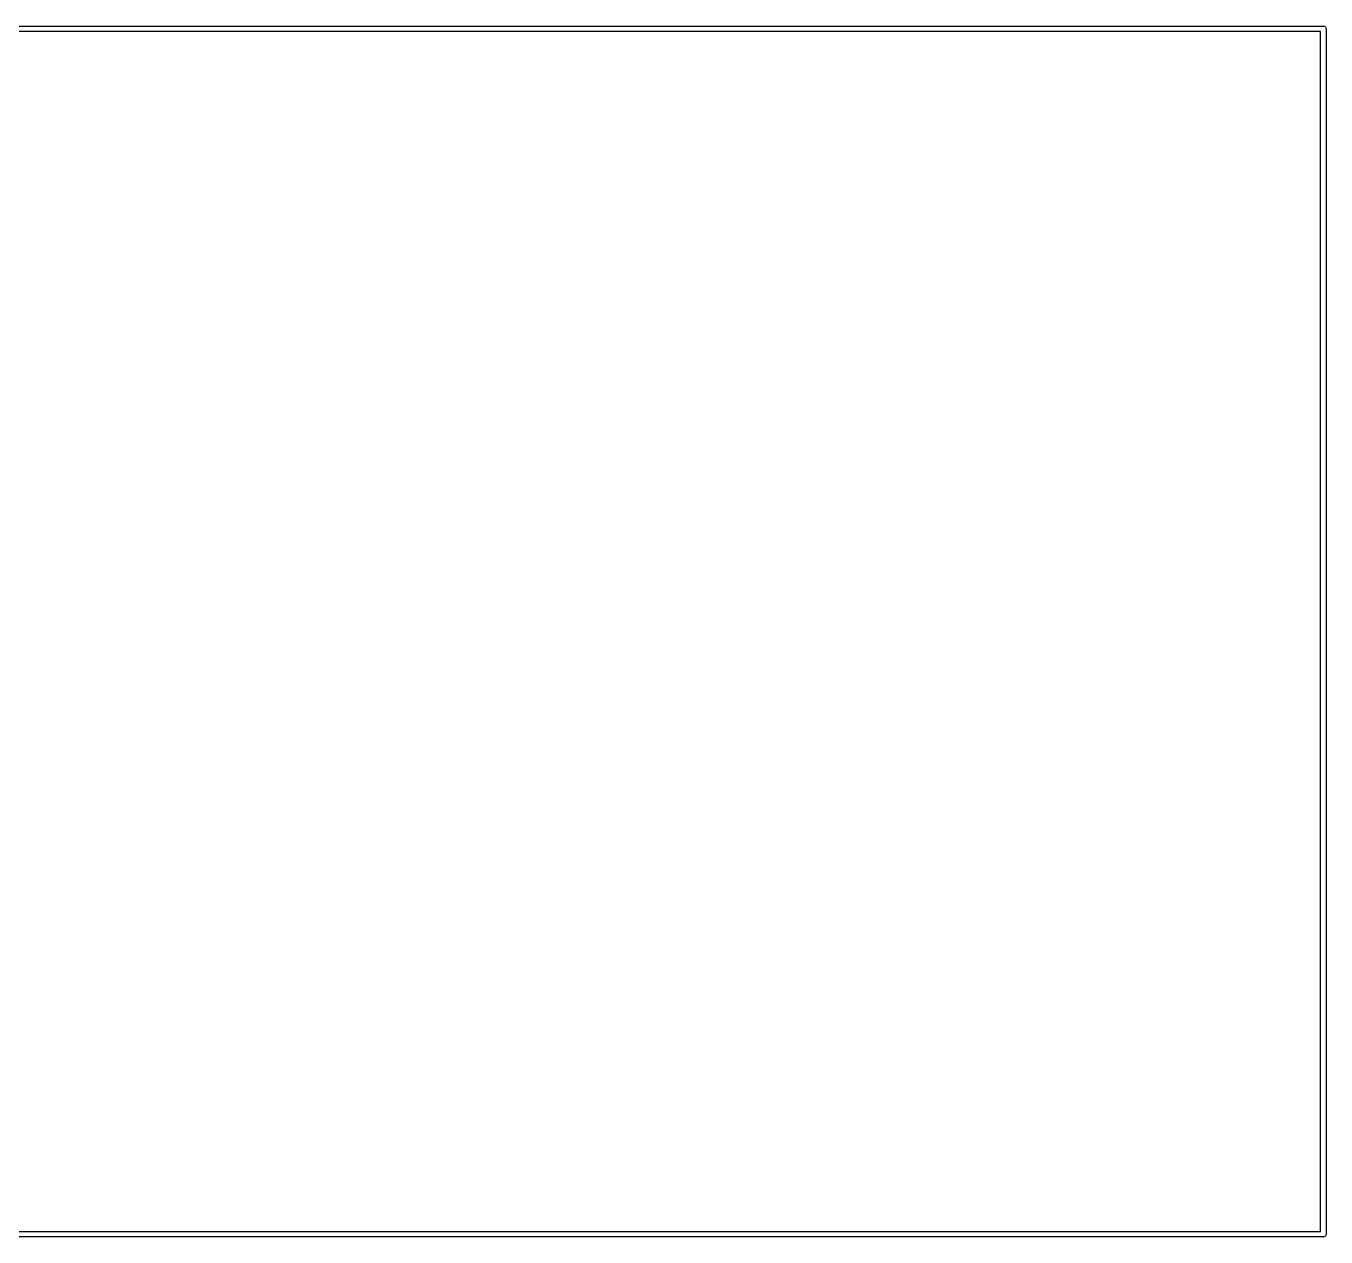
# Model space of a CAD drawing. Extents: x 122.9 to 194.1, y -90.1 to -56.9.
# Drawn here: x 158.5 to 194.07, y -90.08 to -56.92 of the extents above; entities that cross this region are included whole.
import ezdxf

# ---------------------------------------------------------------- set-up
doc = ezdxf.new("R2010")
doc.units = 0
doc.layers.add('BLACK', color=7, linetype='CONTINUOUS')

msp = doc.modelspace()

# ---------------------------------------------------------------- linework, layer by layer
at = {"layer": 'BLACK', "linetype": 'CONTINUOUS'}
for p, q in [((123.004, -56.925), (193.996, -56.925)), ((193.925, -57.075), (123.075, -57.075)), ((193.925, -89.925), (193.925, -57.075)), ((193.996, -56.925), (194, -56.9246)), ((194, -56.9246), (194.004, -56.925)), ((194.004, -56.925), (194.015, -56.9261)), ((194.015, -56.9261), (194.029, -56.9304)), ((194.029, -56.9304), (194.042, -56.9373)), ((194.042, -56.9373), (194.053, -56.9467)), ((194.053, -56.9467), (194.063, -56.9581)), ((194.063, -56.9581), (194.07, -56.9712)), ((194.07, -56.9712), (194.074, -56.9853)), ((194.074, -56.9853), (194.075, -57)), ((194.075, -57), (194.075, -57.0037)), ((194.075, -57.0037), (194.075, -89.9963)), ((123.075, -89.925), (193.925, -89.925)), ((194.075, -90), (194.074, -90.0147)), ((194.075, -89.9963), (194.075, -90)), ((193.996, -90.075), (123.004, -90.075)), ((194, -90.0754), (193.996, -90.075)), ((194.004, -90.075), (194, -90.0754)), ((194.015, -90.0739), (194.004, -90.075)), ((194.029, -90.0696), (194.015, -90.0739)), ((194.042, -90.0627), (194.029, -90.0696)), ((194.053, -90.0533), (194.042, -90.0627)), ((194.063, -90.0419), (194.053, -90.0533)), ((194.07, -90.0288), (194.063, -90.0419)), ((194.074, -90.0147), (194.07, -90.0288))]:
    msp.add_line(p, q, dxfattribs=at)

doc.saveas('drawing.dxf')
